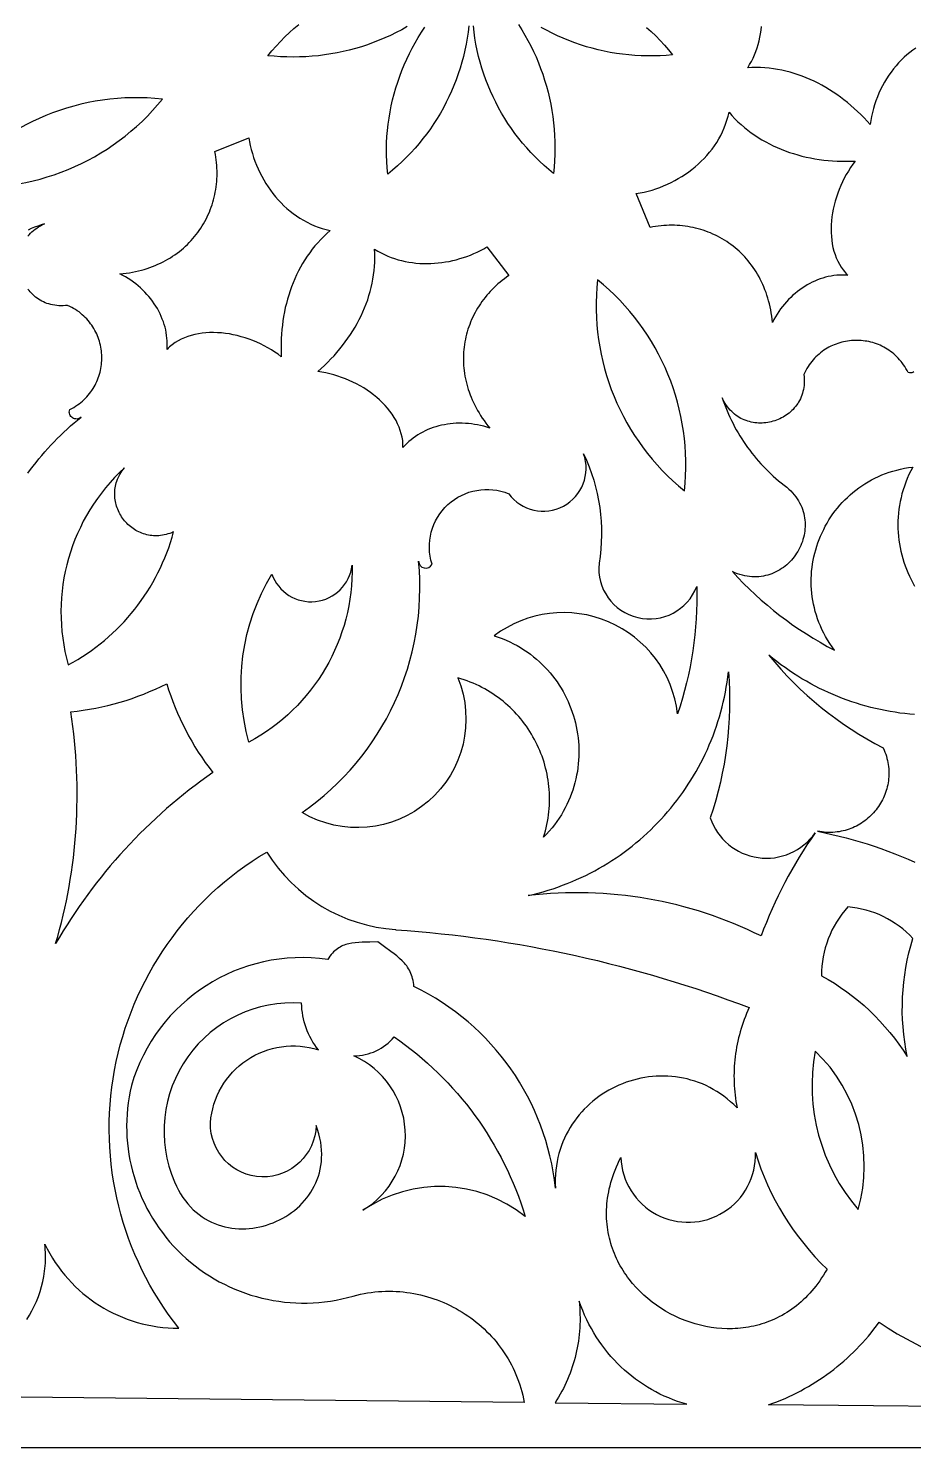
# Model space of a CAD drawing. Extents: x -3069 to -2029, y 258 to 1298.
# Drawn here: x -2603.3 to -2495, y 597.2 to 770.9 of the extents above; entities that cross this region are included whole.
import ezdxf

# ---------------------------------------------------------------- set-up
doc = ezdxf.new("R2010")
doc.units = 0
doc.layers.add('LAYER_1', color=18, linetype='CONTINUOUS')
doc.layers.add('LAYER_2', color=174, linetype='CONTINUOUS')

msp = doc.modelspace()

# ---------------------------------------------------------------- linework, layer by layer
at = {"layer": 'LAYER_1'}
for points in [[(-2556.93, 771.07), (-2557.59, 770.69), (-2558.27, 770.34), (-2558.96, 770), (-2559.65, 769.69), (-2560.36, 769.39), (-2561.07, 769.11), (-2561.79, 768.85), (-2562.52, 768.61), (-2563.26, 768.4), (-2564, 768.2), (-2564.75, 768.02), (-2565.5, 767.86), (-2566.26, 767.72), (-2567.02, 767.61), (-2567.78, 767.51), (-2568.55, 767.44), (-2569.32, 767.38), (-2570.09, 767.35), (-2570.87, 767.34), (-2571.64, 767.35), (-2572.41, 767.38), (-2573.19, 767.44), (-2573.96, 767.51), (-2573.46, 768.11), (-2572.95, 768.69), (-2572.43, 769.25), (-2571.89, 769.8), (-2571.33, 770.33), (-2570.77, 770.84), (-2570.19, 771.33)], [(-2543.32, 771.32), (-2542.91, 770.69), (-2542.52, 770.04), (-2542.15, 769.38), (-2541.8, 768.71), (-2541.47, 768.04), (-2541.16, 767.35), (-2540.86, 766.65), (-2540.59, 765.95), (-2540.33, 765.24), (-2540.1, 764.52), (-2539.89, 763.79), (-2539.69, 763.06), (-2539.51, 762.32), (-2539.36, 761.57), (-2539.22, 760.82), (-2539.11, 760.06), (-2539.01, 759.3), (-2538.94, 758.53), (-2538.89, 757.76), (-2538.85, 756.99), (-2538.84, 756.21), (-2538.85, 755.43), (-2538.88, 754.65), (-2538.93, 753.87), (-2539, 753.09), (-2539.59, 753.57), (-2540.17, 754.07), (-2540.73, 754.59), (-2541.27, 755.12), (-2541.79, 755.66), (-2542.3, 756.22), (-2542.8, 756.8), (-2543.27, 757.38), (-2543.73, 757.98), (-2544.17, 758.59), (-2544.59, 759.21), (-2544.99, 759.84), (-2545.38, 760.49), (-2545.74, 761.14), (-2546.09, 761.81), (-2546.42, 762.48), (-2546.73, 763.16), (-2547.02, 763.86), (-2547.29, 764.56), (-2547.54, 765.26), (-2547.77, 765.98), (-2547.99, 766.7), (-2548.18, 767.43), (-2548.35, 768.16), (-2548.5, 768.9), (-2548.63, 769.65), (-2548.74, 770.4), (-2548.82, 771.15)], [(-2549.37, 771.16), (-2549.46, 770.4), (-2549.57, 769.65), (-2549.7, 768.91), (-2549.86, 768.17), (-2550.03, 767.43), (-2550.22, 766.71), (-2550.44, 765.98), (-2550.67, 765.27), (-2550.93, 764.56), (-2551.2, 763.86), (-2551.5, 763.17), (-2551.81, 762.48), (-2552.14, 761.81), (-2552.49, 761.14), (-2552.86, 760.48), (-2553.25, 759.84), (-2553.66, 759.2), (-2554.08, 758.57), (-2554.53, 757.96), (-2554.99, 757.36), (-2555.47, 756.77), (-2555.96, 756.19), (-2556.48, 755.62), (-2557.01, 755.07), (-2557.55, 754.54), (-2558.12, 754.01), (-2558.7, 753.5), (-2559.3, 753.01), (-2559.37, 753.78), (-2559.42, 754.55), (-2559.44, 755.32), (-2559.45, 756.09), (-2559.43, 756.85), (-2559.39, 757.61), (-2559.33, 758.37), (-2559.24, 759.13), (-2559.14, 759.88), (-2559.01, 760.63), (-2558.87, 761.37), (-2558.7, 762.11), (-2558.52, 762.84), (-2558.31, 763.56), (-2558.08, 764.28), (-2557.83, 764.99), (-2557.57, 765.7), (-2557.28, 766.39), (-2556.97, 767.08), (-2556.65, 767.76), (-2556.3, 768.43), (-2555.94, 769.09), (-2555.56, 769.74), (-2555.16, 770.38), (-2554.74, 771.01)], [(-2527.63, 770.96), (-2527.06, 770.45), (-2526.51, 769.92), (-2525.97, 769.37), (-2525.45, 768.8), (-2524.94, 768.22), (-2524.45, 767.62), (-2525.22, 767.55), (-2525.99, 767.5), (-2526.76, 767.48), (-2527.53, 767.48), (-2528.29, 767.49), (-2529.05, 767.53), (-2529.81, 767.6), (-2530.57, 767.68), (-2531.32, 767.78), (-2532.07, 767.91), (-2532.81, 768.05), (-2533.54, 768.22), (-2534.28, 768.41), (-2535, 768.61), (-2535.72, 768.84), (-2536.43, 769.09), (-2537.13, 769.35), (-2537.83, 769.64), (-2538.52, 769.95), (-2539.2, 770.27), (-2539.87, 770.62), (-2540.53, 770.98)], [(-2494.68, 768.42), (-2495.05, 768.17), (-2495.42, 767.91), (-2495.78, 767.62), (-2496.13, 767.31), (-2496.47, 766.98), (-2496.8, 766.64), (-2497.12, 766.28), (-2497.43, 765.9), (-2497.72, 765.51), (-2498.01, 765.11), (-2498.28, 764.69), (-2498.53, 764.26), (-2498.77, 763.82), (-2499, 763.38), (-2499.21, 762.92), (-2499.4, 762.46), (-2499.58, 761.98), (-2499.74, 761.51), (-2499.88, 761.03), (-2500.01, 760.54), (-2500.12, 760.06), (-2500.21, 759.57), (-2500.28, 759.08), (-2500.65, 759.5), (-2501.03, 759.9), (-2501.43, 760.3), (-2501.82, 760.68), (-2502.23, 761.06), (-2502.64, 761.42), (-2503.06, 761.77), (-2503.49, 762.11), (-2503.93, 762.44), (-2504.37, 762.75), (-2504.81, 763.06), (-2505.27, 763.35), (-2505.72, 763.63), (-2506.19, 763.89), (-2506.66, 764.14), (-2507.13, 764.38), (-2507.61, 764.6), (-2508.1, 764.81), (-2508.59, 765), (-2509.08, 765.18), (-2509.58, 765.34), (-2510.08, 765.49), (-2510.58, 765.62), (-2511.09, 765.73), (-2511.6, 765.83), (-2512.12, 765.91), (-2512.64, 765.98), (-2513.16, 766.02), (-2513.68, 766.05), (-2514.21, 766.06), (-2514.74, 766.05), (-2515.26, 766.03), (-2515.03, 766.42), (-2514.81, 766.81), (-2514.61, 767.22), (-2514.43, 767.63), (-2514.26, 768.04), (-2514.11, 768.47), (-2513.98, 768.89), (-2513.86, 769.33), (-2513.77, 769.76), (-2513.68, 770.2), (-2513.62, 770.65), (-2513.56, 771.09)], [(-2603.31, 745.42), (-2603.16, 745.6), (-2602.99, 745.78), (-2602.82, 745.95), (-2602.63, 746.11), (-2602.44, 746.27), (-2602.23, 746.42), (-2602.01, 746.57), (-2601.78, 746.7), (-2601.54, 746.83), (-2601.29, 746.95), (-2601.7, 746.81), (-2602.1, 746.66), (-2602.5, 746.51), (-2602.9, 746.35), (-2603.3, 746.17)], [(-2603.32, 716.4), (-2602.99, 716.85), (-2602.66, 717.29), (-2602.32, 717.73), (-2601.97, 718.16), (-2601.62, 718.59), (-2601.26, 719.01), (-2600.89, 719.43), (-2600.51, 719.84), (-2600.12, 720.25), (-2599.73, 720.65), (-2599.33, 721.04), (-2598.92, 721.43), (-2598.51, 721.81), (-2598.09, 722.19), (-2597.66, 722.56), (-2597.23, 722.92), (-2596.78, 723.28), (-2596.91, 723.18), (-2597.05, 723.11), (-2597.19, 723.06), (-2597.33, 723.04), (-2597.47, 723.05), (-2597.6, 723.08), (-2597.73, 723.12), (-2597.85, 723.19), (-2597.96, 723.27), (-2598.06, 723.37), (-2598.14, 723.49), (-2598.2, 723.61), (-2598.23, 723.75), (-2598.25, 723.89), (-2598.24, 724.05), (-2598.2, 724.2), (-2597.95, 724.33), (-2597.71, 724.47), (-2597.48, 724.61), (-2597.26, 724.76), (-2597.05, 724.91), (-2596.84, 725.07), (-2596.64, 725.24), (-2596.45, 725.41), (-2596.27, 725.59), (-2596.09, 725.77), (-2595.93, 725.96), (-2595.77, 726.15), (-2595.62, 726.35), (-2595.48, 726.55), (-2595.34, 726.76), (-2595.22, 726.97), (-2595.1, 727.18), (-2594.99, 727.4), (-2594.88, 727.62), (-2594.79, 727.84), (-2594.7, 728.07), (-2594.62, 728.3), (-2594.55, 728.53), (-2594.49, 728.76), (-2594.44, 728.99), (-2594.39, 729.23), (-2594.35, 729.46), (-2594.32, 729.7), (-2594.3, 729.94), (-2594.28, 730.18), (-2594.28, 730.42), (-2594.28, 730.66), (-2594.28, 730.9), (-2594.3, 731.14), (-2594.33, 731.37), (-2594.36, 731.61), (-2594.4, 731.85), (-2594.45, 732.08), (-2594.5, 732.32), (-2594.57, 732.55), (-2594.64, 732.78), (-2594.72, 733.01), (-2594.81, 733.23), (-2594.9, 733.45), (-2595.01, 733.67), (-2595.12, 733.89), (-2595.24, 734.1), (-2595.36, 734.31), (-2595.5, 734.51), (-2595.64, 734.71), (-2595.79, 734.91), (-2595.95, 735.1), (-2596.11, 735.29), (-2596.29, 735.47), (-2596.47, 735.64), (-2596.66, 735.81), (-2596.86, 735.98), (-2597.06, 736.14), (-2597.27, 736.29), (-2597.5, 736.44), (-2597.72, 736.58), (-2597.96, 736.71), (-2598.2, 736.83), (-2598.46, 736.95), (-2598.73, 736.92), (-2599.01, 736.9), (-2599.27, 736.9), (-2599.54, 736.91), (-2599.79, 736.93), (-2600.04, 736.96), (-2600.29, 737), (-2600.52, 737.05), (-2600.76, 737.12), (-2600.98, 737.19), (-2601.2, 737.28), (-2601.41, 737.37), (-2601.62, 737.47), (-2601.82, 737.59), (-2602.01, 737.71), (-2602.2, 737.84), (-2602.38, 737.97), (-2602.55, 738.12), (-2602.72, 738.27), (-2602.88, 738.43), (-2603.03, 738.59), (-2603.17, 738.76), (-2603.31, 738.94)], [(-2494.93, 728.81), (-2495.05, 728.75), (-2495.19, 728.71), (-2495.34, 728.69), (-2495.49, 728.7), (-2495.65, 728.74), (-2495.77, 728.99), (-2495.91, 729.23), (-2496.05, 729.46), (-2496.2, 729.68), (-2496.35, 729.9), (-2496.51, 730.1), (-2496.68, 730.3), (-2496.85, 730.49), (-2497.03, 730.67), (-2497.21, 730.85), (-2497.4, 731.02), (-2497.59, 731.17), (-2497.79, 731.32), (-2497.99, 731.47), (-2498.2, 731.6), (-2498.41, 731.73), (-2498.62, 731.85), (-2498.84, 731.96), (-2499.06, 732.06), (-2499.28, 732.15), (-2499.51, 732.24), (-2499.74, 732.32), (-2499.97, 732.39), (-2500.2, 732.45), (-2500.43, 732.51), (-2500.67, 732.55), (-2500.91, 732.59), (-2501.14, 732.62), (-2501.38, 732.65), (-2501.62, 732.66), (-2501.86, 732.67), (-2502.1, 732.67), (-2502.34, 732.66), (-2502.58, 732.64), (-2502.82, 732.62), (-2503.05, 732.58), (-2503.29, 732.54), (-2503.53, 732.5), (-2503.76, 732.44), (-2503.99, 732.38), (-2504.22, 732.3), (-2504.45, 732.22), (-2504.67, 732.14), (-2504.89, 732.04), (-2505.11, 731.94), (-2505.33, 731.83), (-2505.54, 731.71), (-2505.75, 731.58), (-2505.95, 731.45), (-2506.16, 731.3), (-2506.35, 731.15), (-2506.54, 730.99), (-2506.73, 730.83), (-2506.91, 730.65), (-2507.09, 730.47), (-2507.26, 730.28), (-2507.42, 730.09), (-2507.58, 729.88), (-2507.73, 729.67), (-2507.88, 729.45), (-2508.02, 729.22), (-2508.15, 728.98), (-2508.27, 728.74), (-2508.39, 728.49), (-2508.36, 728.21), (-2508.35, 727.94), (-2508.34, 727.67), (-2508.35, 727.41), (-2508.37, 727.15), (-2508.4, 726.9), (-2508.44, 726.66), (-2508.5, 726.42), (-2508.56, 726.19), (-2508.64, 725.96), (-2508.72, 725.74), (-2508.81, 725.53), (-2508.92, 725.32), (-2509.03, 725.12), (-2509.15, 724.93), (-2509.28, 724.74), (-2509.41, 724.56), (-2509.56, 724.39), (-2509.71, 724.22), (-2509.87, 724.07), (-2510.03, 723.92), (-2510.2, 723.77), (-2510.38, 723.64), (-2510.56, 723.51), (-2510.75, 723.39), (-2510.94, 723.27), (-2511.14, 723.17), (-2511.34, 723.07), (-2511.54, 722.98), (-2511.75, 722.9), (-2511.96, 722.82), (-2512.17, 722.76), (-2512.39, 722.7), (-2512.6, 722.65), (-2512.82, 722.62), (-2513.04, 722.58), (-2513.27, 722.56), (-2513.49, 722.55), (-2513.71, 722.55), (-2513.93, 722.55), (-2514.16, 722.57), (-2514.38, 722.59), (-2514.6, 722.62), (-2514.82, 722.66), (-2515.04, 722.72), (-2515.25, 722.78), (-2515.47, 722.85), (-2515.68, 722.93), (-2515.88, 723.02), (-2516.09, 723.12), (-2516.29, 723.24), (-2516.48, 723.36), (-2516.68, 723.49), (-2516.86, 723.63), (-2517.04, 723.79), (-2517.22, 723.95), (-2517.39, 724.12), (-2517.56, 724.31), (-2517.71, 724.51), (-2517.87, 724.71), (-2518.01, 724.93), (-2518.15, 725.16), (-2518.28, 725.4), (-2518.4, 725.65), (-2518.26, 725.25), (-2518.11, 724.84), (-2517.95, 724.44), (-2517.79, 724.04), (-2517.62, 723.64), (-2517.44, 723.25), (-2517.25, 722.87), (-2517.06, 722.48), (-2516.86, 722.1), (-2516.66, 721.73), (-2516.44, 721.36), (-2516.22, 720.99), (-2515.99, 720.63), (-2515.76, 720.27), (-2515.52, 719.91), (-2515.27, 719.56), (-2515.02, 719.22), (-2514.76, 718.88), (-2514.49, 718.55), (-2514.22, 718.22), (-2513.94, 717.89), (-2513.65, 717.57), (-2513.36, 717.26), (-2513.06, 716.95), (-2512.76, 716.65), (-2512.45, 716.35), (-2512.13, 716.06), (-2511.81, 715.77), (-2511.48, 715.49), (-2511.15, 715.22), (-2510.81, 714.95), (-2510.47, 714.69), (-2510.22, 714.46), (-2509.98, 714.24), (-2509.77, 714), (-2509.56, 713.76), (-2509.38, 713.52), (-2509.21, 713.28), (-2509.05, 713.03), (-2508.91, 712.77), (-2508.78, 712.51), (-2508.66, 712.26), (-2508.56, 711.99), (-2508.48, 711.73), (-2508.41, 711.47), (-2508.35, 711.2), (-2508.3, 710.93), (-2508.27, 710.66), (-2508.25, 710.4), (-2508.24, 710.13), (-2508.24, 709.86), (-2508.26, 709.6), (-2508.28, 709.33), (-2508.32, 709.07), (-2508.37, 708.81), (-2508.43, 708.55), (-2508.5, 708.3), (-2508.58, 708.04), (-2508.68, 707.79), (-2508.78, 707.55), (-2508.89, 707.31), (-2509.01, 707.07), (-2509.14, 706.84), (-2509.28, 706.62), (-2509.43, 706.4), (-2509.59, 706.18), (-2509.75, 705.97), (-2509.92, 705.77), (-2510.11, 705.58), (-2510.29, 705.39), (-2510.49, 705.21), (-2510.69, 705.04), (-2510.9, 704.88), (-2511.12, 704.73), (-2511.35, 704.59), (-2511.57, 704.45), (-2511.81, 704.33), (-2512.05, 704.22), (-2512.3, 704.11), (-2512.55, 704.02), (-2512.81, 703.94), (-2513.07, 703.87), (-2513.34, 703.82), (-2513.61, 703.78), (-2513.89, 703.74), (-2514.17, 703.73), (-2514.45, 703.72), (-2514.74, 703.73), (-2515.03, 703.76), (-2515.32, 703.8), (-2515.62, 703.85), (-2515.91, 703.92), (-2516.21, 704.01), (-2516.52, 704.11), (-2516.82, 704.23), (-2517.13, 704.37), (-2516.45, 703.64), (-2515.76, 702.93), (-2515.06, 702.23), (-2514.34, 701.55), (-2513.61, 700.89), (-2512.86, 700.24), (-2512.09, 699.62), (-2511.32, 699), (-2510.53, 698.41), (-2509.73, 697.83), (-2508.91, 697.27), (-2508.08, 696.73), (-2507.24, 696.21), (-2506.39, 695.71), (-2505.53, 695.22), (-2504.65, 694.76), (-2504.95, 695.16), (-2505.23, 695.58), (-2505.49, 696), (-2505.73, 696.42), (-2505.96, 696.85), (-2506.18, 697.28), (-2506.37, 697.71), (-2506.55, 698.15), (-2506.72, 698.59), (-2506.86, 699.04), (-2506.99, 699.48), (-2507.11, 699.93), (-2507.21, 700.38), (-2507.3, 700.83), (-2507.36, 701.28), (-2507.42, 701.73), (-2507.46, 702.18), (-2507.48, 702.63), (-2507.49, 703.08), (-2507.49, 703.53), (-2507.47, 703.98), (-2507.44, 704.42), (-2507.39, 704.87), (-2507.33, 705.31), (-2507.25, 705.75), (-2507.16, 706.19), (-2507.06, 706.62), (-2506.94, 707.05), (-2506.81, 707.47), (-2506.67, 707.9), (-2506.52, 708.31), (-2506.35, 708.72), (-2506.17, 709.13), (-2505.97, 709.53), (-2505.77, 709.92), (-2505.55, 710.31), (-2505.32, 710.69), (-2505.08, 711.07), (-2504.83, 711.43), (-2504.56, 711.79), (-2504.28, 712.14), (-2504, 712.48), (-2503.7, 712.82), (-2503.39, 713.14), (-2503.06, 713.45), (-2502.73, 713.76), (-2502.39, 714.05), (-2502.04, 714.34), (-2501.67, 714.61), (-2501.3, 714.87), (-2500.92, 715.12), (-2500.52, 715.36), (-2500.12, 715.59), (-2499.71, 715.8), (-2499.28, 716), (-2498.85, 716.19), (-2498.41, 716.36), (-2497.96, 716.52), (-2497.5, 716.66), (-2497.04, 716.79), (-2496.56, 716.91), (-2496.08, 717.01), (-2495.58, 717.1), (-2495.08, 717.16), (-2495.32, 716.7), (-2495.54, 716.24), (-2495.75, 715.77), (-2495.93, 715.3), (-2496.1, 714.83), (-2496.26, 714.36), (-2496.39, 713.89), (-2496.51, 713.41), (-2496.61, 712.94), (-2496.7, 712.46), (-2496.77, 711.99), (-2496.82, 711.51), (-2496.86, 711.04), (-2496.88, 710.57), (-2496.89, 710.1), (-2496.88, 709.63), (-2496.86, 709.16), (-2496.82, 708.69), (-2496.77, 708.23), (-2496.7, 707.77), (-2496.62, 707.31), (-2496.53, 706.86), (-2496.42, 706.41), (-2496.29, 705.97), (-2496.16, 705.53), (-2496.01, 705.09), (-2495.85, 704.66), (-2495.67, 704.24), (-2495.48, 703.82), (-2495.28, 703.4), (-2495.07, 703), (-2494.85, 702.6)], [(-2494.84, 686.87), (-2495.45, 686.93), (-2496.05, 686.99), (-2496.65, 687.06), (-2497.24, 687.15), (-2497.84, 687.25), (-2498.43, 687.36), (-2499.03, 687.48), (-2499.62, 687.61), (-2500.21, 687.75), (-2500.79, 687.91), (-2501.37, 688.08), (-2501.95, 688.25), (-2502.53, 688.44), (-2503.1, 688.64), (-2503.67, 688.85), (-2504.24, 689.07), (-2504.8, 689.31), (-2505.36, 689.55), (-2505.92, 689.81), (-2506.47, 690.07), (-2507.02, 690.35), (-2507.56, 690.64), (-2508.09, 690.94), (-2508.63, 691.25), (-2509.15, 691.57), (-2509.68, 691.91), (-2510.19, 692.25), (-2510.7, 692.61), (-2511.21, 692.97), (-2511.71, 693.35), (-2512.2, 693.74), (-2512.69, 694.14), (-2511.96, 693.27), (-2511.21, 692.42), (-2510.43, 691.58), (-2509.64, 690.77), (-2508.83, 689.99), (-2508, 689.22), (-2507.14, 688.47), (-2506.27, 687.75), (-2505.39, 687.04), (-2504.48, 686.37), (-2503.56, 685.71), (-2502.62, 685.08), (-2501.66, 684.47), (-2500.69, 683.88), (-2499.7, 683.32), (-2498.69, 682.79), (-2498.58, 682.53), (-2498.48, 682.28), (-2498.38, 682.02), (-2498.3, 681.77), (-2498.23, 681.51), (-2498.17, 681.26), (-2498.11, 681), (-2498.07, 680.75), (-2498.03, 680.5), (-2498.01, 680.24), (-2498, 679.99), (-2497.99, 679.74), (-2497.99, 679.49), (-2498, 679.24), (-2498.02, 678.99), (-2498.05, 678.75), (-2498.09, 678.51), (-2498.13, 678.27), (-2498.19, 678.03), (-2498.25, 677.79), (-2498.32, 677.56), (-2498.39, 677.33), (-2498.48, 677.1), (-2498.57, 676.88), (-2498.67, 676.66), (-2498.78, 676.44), (-2498.89, 676.22), (-2499.01, 676.02), (-2499.14, 675.81), (-2499.27, 675.61), (-2499.41, 675.41), (-2499.55, 675.22), (-2499.71, 675.03), (-2499.86, 674.85), (-2500.03, 674.67), (-2500.2, 674.5), (-2500.37, 674.34), (-2500.55, 674.18), (-2500.74, 674.02), (-2500.93, 673.87), (-2501.13, 673.73), (-2501.33, 673.59), (-2501.53, 673.47), (-2501.74, 673.34), (-2501.96, 673.23), (-2502.18, 673.12), (-2502.4, 673.02), (-2502.63, 672.93), (-2502.86, 672.84), (-2503.1, 672.76), (-2503.34, 672.69), (-2503.58, 672.63), (-2503.82, 672.58), (-2504.07, 672.53), (-2504.32, 672.5), (-2504.58, 672.47), (-2504.84, 672.45), (-2505.1, 672.44), (-2505.36, 672.44), (-2505.62, 672.45), (-2505.89, 672.47), (-2506.16, 672.5), (-2506.43, 672.54), (-2506.71, 672.59), (-2505.83, 672.41), (-2504.96, 672.21), (-2504.09, 672), (-2503.22, 671.78), (-2502.36, 671.54), (-2501.5, 671.29), (-2500.65, 671.03), (-2499.8, 670.75), (-2498.96, 670.46), (-2498.12, 670.16), (-2497.28, 669.84), (-2496.45, 669.51), (-2495.62, 669.16), (-2494.8, 668.81)]]:
    msp.add_lwpolyline(points, dxfattribs=at)
for points in [[(-2586.86, 762.19, 0.255743), (-2612.67, 751.56, 0.255743)], [(-2533.63, 740.07, 0.255743), (-2523, 714.26, 0.255743)], [(-2540.23, 671.85), (-2540.11, 672.24), (-2540, 672.63), (-2539.91, 673.02), (-2539.82, 673.41), (-2539.74, 673.8), (-2539.68, 674.19), (-2539.62, 674.58), (-2539.58, 674.97), (-2539.54, 675.36), (-2539.52, 675.75), (-2539.51, 676.14), (-2539.5, 676.53), (-2539.51, 676.91), (-2539.52, 677.3), (-2539.55, 677.68), (-2539.58, 678.07), (-2539.62, 678.45), (-2539.68, 678.82), (-2539.74, 679.2), (-2539.81, 679.58), (-2539.89, 679.95), (-2539.98, 680.32), (-2540.08, 680.68), (-2540.18, 681.05), (-2540.3, 681.41), (-2540.42, 681.76), (-2540.56, 682.12), (-2540.7, 682.47), (-2540.85, 682.81), (-2541.01, 683.16), (-2541.17, 683.5), (-2541.35, 683.83), (-2541.53, 684.16), (-2541.72, 684.49), (-2541.92, 684.81), (-2542.13, 685.12), (-2542.34, 685.44), (-2542.56, 685.74), (-2542.79, 686.04), (-2543.03, 686.34), (-2543.27, 686.63), (-2543.53, 686.91), (-2543.79, 687.19), (-2544.05, 687.46), (-2544.32, 687.73), (-2544.6, 687.99), (-2544.89, 688.24), (-2545.18, 688.49), (-2545.48, 688.73), (-2545.79, 688.96), (-2546.11, 689.18), (-2546.43, 689.4), (-2546.75, 689.61), (-2547.08, 689.81), (-2547.42, 690.01), (-2547.77, 690.19), (-2548.12, 690.37), (-2548.47, 690.54), (-2548.84, 690.7), (-2549.21, 690.85), (-2549.58, 691), (-2549.96, 691.13), (-2550.34, 691.26), (-2550.73, 691.37, -0.719328), (-2569.77, 674.87, 0.270929), (-2555.52, 705.65, 0.777705), (-2553.87, 705.26, -0.636132), (-2544.5, 713.9, 0.862472), (-2535.33, 718.78, -0.153049), (-2533.45, 705.38, 0.87466), (-2521.5, 702.54, -0.089383), (-2523.84, 686.97, 0.578149), (-2546.26, 696.52), (-2545.77, 696.35), (-2545.28, 696.17), (-2544.81, 695.98), (-2544.35, 695.77), (-2543.91, 695.54), (-2543.47, 695.31), (-2543.05, 695.06), (-2542.63, 694.8), (-2542.23, 694.53), (-2541.84, 694.25), (-2541.46, 693.95), (-2541.09, 693.65), (-2540.74, 693.33), (-2540.39, 693.01), (-2540.06, 692.67), (-2539.74, 692.33), (-2539.44, 691.97), (-2539.14, 691.61), (-2538.86, 691.24), (-2538.59, 690.86), (-2538.33, 690.48), (-2538.08, 690.09), (-2537.85, 689.69), (-2537.63, 689.28), (-2537.43, 688.87), (-2537.23, 688.45), (-2537.05, 688.03), (-2536.88, 687.6), (-2536.73, 687.17), (-2536.59, 686.73), (-2536.46, 686.29), (-2536.34, 685.85), (-2536.24, 685.4), (-2536.15, 684.95), (-2536.08, 684.5), (-2536.02, 684.04), (-2535.97, 683.58), (-2535.94, 683.12), (-2535.92, 682.66), (-2535.91, 682.2), (-2535.92, 681.74), (-2535.95, 681.28), (-2535.99, 680.82), (-2536.04, 680.36), (-2536.1, 679.9), (-2536.19, 679.44), (-2536.28, 678.99), (-2536.39, 678.53), (-2536.52, 678.08), (-2536.66, 677.63), (-2536.81, 677.19), (-2536.98, 676.75), (-2537.17, 676.31), (-2537.37, 675.88), (-2537.58, 675.45), (-2537.82, 675.02), (-2538.06, 674.6), (-2538.32, 674.19), (-2538.6, 673.78), (-2538.89, 673.38), (-2539.2, 672.99), (-2539.53, 672.6), (-2539.87, 672.22)], [(-2573.47, 704.07, 0.794747), (-2563.65, 705.15, -0.281952), (-2576.28, 683.5, -0.207503)], [(-2517.62, 692.09), (-2517.54, 690.96), (-2517.5, 689.82), (-2517.48, 688.69), (-2517.49, 687.56), (-2517.53, 686.42), (-2517.6, 685.29), (-2517.69, 684.17), (-2517.82, 683.04), (-2517.97, 681.92), (-2518.16, 680.8), (-2518.37, 679.69), (-2518.61, 678.58), (-2518.88, 677.48), (-2519.17, 676.39), (-2519.5, 675.3), (-2519.85, 674.22, 0.61665), (-2507.01, 672.41, 0.063158), (-2513.63, 659.77, 0.145764), (-2542.12, 664.71), (-2541.5, 664.86), (-2540.89, 665.01), (-2540.28, 665.18), (-2539.68, 665.36), (-2539.08, 665.55), (-2538.49, 665.75), (-2537.91, 665.97), (-2537.33, 666.19), (-2536.75, 666.43), (-2536.19, 666.67), (-2535.62, 666.93), (-2535.07, 667.19), (-2534.52, 667.47), (-2533.98, 667.76), (-2533.44, 668.05), (-2532.91, 668.36), (-2532.39, 668.68), (-2531.88, 669), (-2531.37, 669.34), (-2530.87, 669.68), (-2530.37, 670.04), (-2529.89, 670.4), (-2529.41, 670.77), (-2528.94, 671.15), (-2528.47, 671.54), (-2528.02, 671.94), (-2527.57, 672.35), (-2527.13, 672.76), (-2526.7, 673.19), (-2526.28, 673.62), (-2525.86, 674.05), (-2525.46, 674.5), (-2525.06, 674.96), (-2524.67, 675.42), (-2524.29, 675.89), (-2523.92, 676.36), (-2523.56, 676.85), (-2523.2, 677.34), (-2522.86, 677.83), (-2522.53, 678.34), (-2522.2, 678.85), (-2521.89, 679.36), (-2521.58, 679.89), (-2521.29, 680.42), (-2521, 680.95), (-2520.72, 681.49), (-2520.46, 682.04), (-2520.2, 682.59), (-2519.96, 683.15), (-2519.73, 683.71), (-2519.5, 684.28), (-2519.29, 684.86), (-2519.09, 685.43), (-2518.9, 686.02), (-2518.72, 686.61), (-2518.55, 687.2), (-2518.39, 687.8), (-2518.25, 688.4), (-2518.11, 689), (-2517.99, 689.61), (-2517.88, 690.23), (-2517.78, 690.84), (-2517.69, 691.47)], [(-2586.33, 690.65), (-2586.1, 689.91), (-2585.85, 689.18), (-2585.59, 688.46), (-2585.3, 687.74), (-2585, 687.03), (-2584.69, 686.33), (-2584.36, 685.64), (-2584.01, 684.95), (-2583.65, 684.27), (-2583.27, 683.6), (-2582.88, 682.94), (-2582.47, 682.28), (-2582.05, 681.64), (-2581.61, 681.01), (-2581.15, 680.38), (-2580.69, 679.77, 0.11065), (-2599.92, 658.84), (-2599.67, 659.7), (-2599.43, 660.57), (-2599.21, 661.44), (-2599, 662.31), (-2598.8, 663.18), (-2598.61, 664.06), (-2598.44, 664.93), (-2598.28, 665.81), (-2598.13, 666.7), (-2597.99, 667.58), (-2597.87, 668.46), (-2597.75, 669.35), (-2597.65, 670.24), (-2597.57, 671.13), (-2597.49, 672.02), (-2597.43, 672.91), (-2597.38, 673.8), (-2597.34, 674.7), (-2597.31, 675.59), (-2597.3, 676.49), (-2597.29, 677.38), (-2597.3, 678.27), (-2597.33, 679.17), (-2597.36, 680.06), (-2597.41, 680.96), (-2597.46, 681.85), (-2597.53, 682.74), (-2597.62, 683.64), (-2597.71, 684.53), (-2597.82, 685.42), (-2597.94, 686.31), (-2598.07, 687.2), (-2597.3, 687.28), (-2596.54, 687.39), (-2595.78, 687.51), (-2595.02, 687.65), (-2594.27, 687.81), (-2593.52, 687.98), (-2592.78, 688.17), (-2592.04, 688.38), (-2591.31, 688.61), (-2590.58, 688.85), (-2589.85, 689.11), (-2589.14, 689.38), (-2588.43, 689.68), (-2587.72, 689.98), (-2587.02, 690.31)], [(-2503.02, 663.33, 0.186674), (-2506.23, 654.91, -0.126855), (-2495.75, 645.02), (-2495.92, 645.92), (-2496.06, 646.82), (-2496.18, 647.73), (-2496.26, 648.64), (-2496.32, 649.55), (-2496.35, 650.46), (-2496.34, 651.37), (-2496.32, 652.28), (-2496.26, 653.19), (-2496.17, 654.1), (-2496.06, 655.01), (-2495.91, 655.91), (-2495.74, 656.8), (-2495.54, 657.7), (-2495.31, 658.58), (-2495.05, 659.46), (-2495.45, 659.87), (-2495.87, 660.26), (-2496.3, 660.63), (-2496.75, 660.97), (-2497.21, 661.3), (-2497.69, 661.6), (-2498.17, 661.88), (-2498.68, 662.14), (-2499.19, 662.38), (-2499.71, 662.59), (-2500.24, 662.77), (-2500.78, 662.94), (-2501.33, 663.07), (-2501.89, 663.19), (-2502.45, 663.27)], [(-2580.98, 636.92, -0.487168), (-2567.77, 645.82, -0.166667), (-2569.83, 651.55, 0.562024), (-2585.38, 629.67), (-2585.15, 629.15), (-2584.9, 628.67), (-2584.63, 628.2), (-2584.35, 627.77), (-2584.05, 627.36), (-2583.74, 626.97), (-2583.42, 626.61), (-2583.08, 626.27), (-2582.73, 625.96), (-2582.38, 625.67), (-2582.01, 625.41), (-2581.63, 625.16), (-2581.25, 624.94), (-2580.85, 624.75), (-2580.45, 624.57), (-2580.04, 624.42), (-2579.63, 624.29), (-2579.22, 624.17), (-2578.79, 624.08), (-2578.37, 624.02), (-2577.94, 623.97), (-2577.52, 623.94), (-2577.09, 623.93), (-2576.66, 623.94), (-2576.23, 623.97), (-2575.8, 624.01), (-2575.38, 624.08), (-2574.95, 624.17), (-2574.54, 624.27), (-2574.12, 624.39), (-2573.71, 624.52), (-2573.31, 624.68), (-2572.91, 624.85), (-2572.52, 625.03), (-2572.14, 625.23), (-2571.77, 625.45), (-2571.41, 625.68), (-2571.06, 625.93), (-2570.72, 626.19), (-2570.39, 626.47), (-2570.07, 626.76), (-2569.77, 627.07), (-2569.48, 627.38), (-2569.21, 627.71), (-2568.95, 628.06), (-2568.71, 628.41), (-2568.49, 628.78), (-2568.28, 629.16), (-2568.09, 629.55), (-2567.93, 629.96), (-2567.78, 630.37), (-2567.65, 630.79), (-2567.55, 631.23), (-2567.47, 631.67), (-2567.41, 632.13), (-2567.38, 632.59), (-2567.37, 633.06), (-2567.38, 633.54), (-2567.43, 634.03), (-2567.5, 634.53), (-2567.59, 635.04), (-2567.72, 635.55), (-2567.88, 636.07), (-2568.06, 636.59, -1)], [(-2563.45, 645.11), (-2563.09, 645.11), (-2562.74, 645.14), (-2562.39, 645.19), (-2562.04, 645.26), (-2561.7, 645.34), (-2561.36, 645.45), (-2561.03, 645.57), (-2560.71, 645.71), (-2560.39, 645.87), (-2560.09, 646.05), (-2559.8, 646.24), (-2559.51, 646.45), (-2559.25, 646.67), (-2558.99, 646.91), (-2558.75, 647.16), (-2558.53, 647.43), (-2557.81, 646.93), (-2557.11, 646.41), (-2556.42, 645.88), (-2555.74, 645.33), (-2555.08, 644.77), (-2554.42, 644.2), (-2553.78, 643.61), (-2553.16, 643.01), (-2552.54, 642.4), (-2551.94, 641.78), (-2551.36, 641.14), (-2550.78, 640.5), (-2550.22, 639.84), (-2549.68, 639.17), (-2549.15, 638.49), (-2548.63, 637.8), (-2548.13, 637.09), (-2547.64, 636.38), (-2547.17, 635.66), (-2546.71, 634.92), (-2546.27, 634.18), (-2545.85, 633.43), (-2545.44, 632.67), (-2545.04, 631.9), (-2544.66, 631.12), (-2544.3, 630.33), (-2543.95, 629.53), (-2543.62, 628.73), (-2543.31, 627.92), (-2543.01, 627.1), (-2542.73, 626.27), (-2542.47, 625.44, 0.329739), (-2562.34, 626.2, 0.606751)], [(-2506.99, 645.68, 0.228229), (-2501.75, 626.28, 0.276488)], [(-2505.55, 618.99), (-2505.77, 618.62), (-2505.99, 618.26), (-2506.22, 617.91), (-2506.45, 617.57), (-2506.68, 617.25), (-2506.92, 616.93), (-2507.17, 616.62), (-2507.42, 616.32), (-2507.68, 616.04), (-2507.94, 615.76), (-2508.2, 615.49), (-2508.47, 615.23), (-2508.74, 614.99), (-2509.02, 614.75), (-2509.3, 614.52), (-2509.58, 614.3), (-2509.87, 614.09), (-2510.16, 613.89), (-2510.46, 613.7), (-2510.75, 613.52), (-2511.05, 613.34), (-2511.36, 613.18), (-2511.66, 613.03), (-2511.97, 612.88), (-2512.28, 612.74), (-2512.59, 612.61), (-2512.91, 612.5), (-2513.22, 612.38), (-2513.54, 612.28), (-2513.86, 612.19), (-2514.18, 612.1), (-2514.51, 612.03), (-2514.83, 611.96), (-2515.16, 611.9), (-2515.48, 611.84), (-2515.81, 611.8), (-2516.14, 611.76), (-2516.47, 611.73), (-2516.79, 611.71), (-2517.12, 611.7), (-2517.45, 611.7), (-2517.78, 611.7), (-2518.44, 611.73), (-2519.1, 611.78), (-2519.75, 611.87), (-2520.4, 611.99), (-2521.04, 612.13), (-2521.68, 612.3), (-2522.31, 612.5), (-2522.93, 612.72), (-2523.55, 612.97), (-2524.15, 613.24), (-2524.74, 613.54), (-2525.32, 613.87), (-2525.88, 614.21), (-2526.43, 614.58), (-2526.97, 614.97), (-2527.48, 615.39), (-2527.98, 615.82), (-2528.46, 616.28), (-2528.91, 616.75), (-2529.35, 617.25), (-2529.76, 617.76), (-2529.96, 618.02), (-2530.15, 618.29), (-2530.33, 618.56), (-2530.51, 618.84), (-2530.68, 619.12), (-2530.85, 619.41), (-2531.01, 619.7), (-2531.16, 619.99), (-2531.3, 620.29), (-2531.44, 620.59), (-2531.57, 620.89), (-2531.69, 621.2), (-2531.81, 621.52), (-2531.91, 621.83), (-2532.01, 622.15), (-2532.1, 622.48), (-2532.18, 622.8), (-2532.26, 623.13), (-2532.32, 623.47), (-2532.38, 623.8), (-2532.43, 624.15), (-2532.47, 624.49), (-2532.5, 624.83), (-2532.52, 625.18), (-2532.53, 625.54), (-2532.53, 625.89), (-2532.53, 626.25), (-2532.51, 626.61), (-2532.48, 626.97), (-2532.44, 627.34), (-2532.4, 627.7), (-2532.34, 628.07), (-2532.27, 628.45), (-2532.19, 628.82), (-2532.1, 629.2), (-2532, 629.58), (-2531.89, 629.96), (-2531.77, 630.34), (-2531.63, 630.72), (-2531.49, 631.11), (-2531.33, 631.5), (-2531.16, 631.89), (-2530.98, 632.28), (-2530.79, 632.67, 1), (-2514.32, 633.27, 0.128453)]]:
    msp.add_lwpolyline(points, format="xyb", close=True, dxfattribs=at)
for points in [[(-2502.1, 754.61), (-2502.4, 754.22), (-2502.68, 753.81), (-2502.95, 753.39), (-2503.21, 752.96), (-2503.45, 752.52), (-2503.67, 752.07), (-2503.88, 751.61), (-2504.08, 751.15), (-2504.25, 750.67), (-2504.42, 750.2), (-2504.56, 749.71), (-2504.69, 749.23), (-2504.79, 748.74), (-2504.89, 748.26), (-2504.96, 747.77), (-2505.01, 747.29), (-2505.05, 746.8), (-2505.06, 746.33), (-2505.05, 745.85), (-2505.03, 745.39), (-2504.98, 744.92), (-2504.92, 744.47), (-2504.83, 744.03), (-2504.72, 743.6), (-2504.58, 743.17), (-2504.43, 742.77), (-2504.25, 742.37), (-2504.05, 741.99), (-2503.82, 741.62), (-2503.58, 741.28), (-2503.44, 741.11), (-2503.3, 740.95), (-2503.16, 740.79), (-2503.01, 740.64), (-2503.35, 740.66), (-2503.69, 740.66), (-2504.04, 740.65), (-2504.38, 740.63), (-2504.72, 740.59), (-2505.06, 740.53), (-2505.4, 740.47), (-2505.73, 740.39), (-2506.06, 740.29), (-2506.39, 740.18), (-2506.72, 740.06), (-2507.04, 739.93), (-2507.36, 739.78), (-2507.68, 739.62), (-2507.99, 739.45), (-2508.29, 739.27), (-2508.59, 739.07), (-2508.89, 738.87), (-2509.18, 738.65), (-2509.46, 738.42), (-2509.74, 738.18), (-2510, 737.93), (-2510.27, 737.67), (-2510.52, 737.39), (-2510.77, 737.11), (-2511.01, 736.82), (-2511.24, 736.51), (-2511.46, 736.2), (-2511.67, 735.88), (-2511.87, 735.55), (-2512.06, 735.21), (-2512.24, 734.86), (-2512.28, 735.26), (-2512.33, 735.64), (-2512.39, 736.03), (-2512.45, 736.4), (-2512.53, 736.77), (-2512.61, 737.14), (-2512.7, 737.5), (-2512.8, 737.85), (-2512.91, 738.2), (-2513.02, 738.54), (-2513.15, 738.87), (-2513.28, 739.2), (-2513.42, 739.52), (-2513.56, 739.84), (-2513.72, 740.15), (-2513.88, 740.45), (-2514.05, 740.75), (-2514.22, 741.04), (-2514.4, 741.32), (-2514.59, 741.6), (-2514.79, 741.87), (-2514.99, 742.13), (-2515.19, 742.39), (-2515.41, 742.64), (-2515.63, 742.89), (-2515.85, 743.12), (-2516.08, 743.35), (-2516.32, 743.58), (-2516.56, 743.79), (-2516.8, 744), (-2517.05, 744.2), (-2517.31, 744.4), (-2517.57, 744.58), (-2517.83, 744.76), (-2518.1, 744.93), (-2518.38, 745.1), (-2518.66, 745.26), (-2518.94, 745.41), (-2519.22, 745.55), (-2519.51, 745.68), (-2519.81, 745.81), (-2520.1, 745.93), (-2520.4, 746.04), (-2520.71, 746.14), (-2521.01, 746.24), (-2521.32, 746.33), (-2521.63, 746.41), (-2521.95, 746.48), (-2522.26, 746.54), (-2522.58, 746.6), (-2522.9, 746.64), (-2523.23, 746.68), (-2523.55, 746.71), (-2523.88, 746.73), (-2524.21, 746.75), (-2524.53, 746.75), (-2524.87, 746.75), (-2525.2, 746.74), (-2525.53, 746.72), (-2525.86, 746.69), (-2526.2, 746.65), (-2526.53, 746.6), (-2526.87, 746.55), (-2527.2, 746.48), (-2528.91, 750.63), (-2528.42, 750.71), (-2527.94, 750.81), (-2527.45, 750.93), (-2526.97, 751.07), (-2526.49, 751.22), (-2526.02, 751.39), (-2525.55, 751.57), (-2525.09, 751.77), (-2524.64, 751.99), (-2524.19, 752.22), (-2523.75, 752.46), (-2523.31, 752.72), (-2522.89, 753), (-2522.48, 753.29), (-2522.08, 753.59), (-2521.69, 753.91), (-2521.31, 754.24), (-2520.94, 754.58), (-2520.59, 754.94), (-2520.25, 755.31), (-2519.93, 755.69), (-2519.62, 756.08), (-2519.33, 756.49), (-2519.05, 756.9), (-2518.79, 757.33), (-2518.56, 757.76), (-2518.34, 758.21), (-2518.13, 758.67), (-2517.96, 759.13), (-2517.8, 759.61), (-2517.66, 760.09), (-2517.55, 760.59), (-2517.19, 760.19), (-2516.83, 759.8), (-2516.45, 759.43), (-2516.06, 759.07), (-2515.66, 758.73), (-2515.25, 758.4), (-2514.84, 758.08), (-2514.41, 757.78), (-2513.97, 757.49), (-2513.52, 757.22), (-2513.06, 756.96), (-2512.6, 756.71), (-2512.13, 756.48), (-2511.65, 756.26), (-2511.16, 756.05), (-2510.67, 755.86), (-2510.17, 755.68), (-2509.66, 755.52), (-2509.15, 755.37), (-2508.63, 755.23), (-2508.1, 755.1), (-2507.58, 754.99), (-2507.04, 754.89), (-2506.51, 754.81), (-2505.97, 754.74), (-2505.42, 754.68), (-2504.87, 754.64), (-2504.32, 754.61), (-2503.77, 754.59), (-2503.22, 754.58), (-2502.66, 754.59)], [(-2572.32, 730.66), (-2572.71, 730.96), (-2573.12, 731.24), (-2573.53, 731.51), (-2573.97, 731.77), (-2574.41, 732.01), (-2574.86, 732.23), (-2575.32, 732.44), (-2575.78, 732.64), (-2576.26, 732.82), (-2576.73, 732.98), (-2577.22, 733.12), (-2577.7, 733.25), (-2578.19, 733.36), (-2578.67, 733.45), (-2579.16, 733.52), (-2579.64, 733.57), (-2580.12, 733.61), (-2580.6, 733.62), (-2581.08, 733.62), (-2581.54, 733.59), (-2582, 733.54), (-2582.46, 733.48), (-2582.9, 733.39), (-2583.33, 733.28), (-2583.75, 733.15), (-2584.16, 732.99), (-2584.56, 732.81), (-2584.94, 732.61), (-2585.3, 732.39), (-2585.65, 732.14), (-2585.82, 732), (-2585.98, 731.86), (-2586.14, 731.72), (-2586.29, 731.57), (-2586.27, 731.91), (-2586.27, 732.25), (-2586.28, 732.6), (-2586.3, 732.94), (-2586.34, 733.28), (-2586.39, 733.62), (-2586.46, 733.96), (-2586.54, 734.29), (-2586.64, 734.62), (-2586.74, 734.95), (-2586.87, 735.28), (-2587, 735.6), (-2587.15, 735.92), (-2587.3, 736.24), (-2587.48, 736.55), (-2587.66, 736.85), (-2587.85, 737.15), (-2588.06, 737.45), (-2588.28, 737.74), (-2588.51, 738.02), (-2588.75, 738.3), (-2589, 738.57), (-2589.26, 738.83), (-2589.54, 739.08), (-2589.82, 739.33), (-2590.11, 739.57), (-2590.41, 739.8), (-2590.73, 740.02), (-2591.05, 740.23), (-2591.38, 740.43), (-2591.72, 740.62), (-2592.07, 740.81), (-2591.67, 740.84), (-2591.29, 740.89), (-2590.9, 740.95), (-2590.53, 741.01), (-2590.16, 741.09), (-2589.79, 741.17), (-2589.43, 741.26), (-2589.08, 741.36), (-2588.73, 741.47), (-2588.39, 741.59), (-2588.06, 741.71), (-2587.73, 741.84), (-2587.41, 741.98), (-2587.09, 742.13), (-2586.78, 742.28), (-2586.48, 742.44), (-2586.18, 742.61), (-2585.89, 742.78), (-2585.61, 742.96), (-2585.33, 743.15), (-2585.06, 743.35), (-2584.79, 743.55), (-2584.54, 743.75), (-2584.29, 743.97), (-2584.04, 744.19), (-2583.81, 744.41), (-2583.58, 744.64), (-2583.35, 744.88), (-2583.14, 745.12), (-2582.93, 745.36), (-2582.73, 745.61), (-2582.53, 745.87), (-2582.35, 746.13), (-2582.17, 746.4), (-2581.99, 746.67), (-2581.83, 746.94), (-2581.67, 747.22), (-2581.52, 747.5), (-2581.38, 747.79), (-2581.25, 748.07), (-2581.12, 748.37), (-2581, 748.66), (-2580.89, 748.96), (-2580.79, 749.27), (-2580.69, 749.57), (-2580.6, 749.88), (-2580.52, 750.19), (-2580.45, 750.51), (-2580.39, 750.82), (-2580.33, 751.14), (-2580.29, 751.46), (-2580.25, 751.79), (-2580.22, 752.11), (-2580.19, 752.44), (-2580.18, 752.77), (-2580.18, 753.1), (-2580.18, 753.43), (-2580.19, 753.76), (-2580.21, 754.09), (-2580.24, 754.43), (-2580.28, 754.76), (-2580.33, 755.1), (-2580.38, 755.43), (-2580.45, 755.77), (-2576.3, 757.47), (-2576.21, 756.98), (-2576.11, 756.5), (-2576, 756.01), (-2575.86, 755.53), (-2575.71, 755.06), (-2575.54, 754.58), (-2575.36, 754.11), (-2575.16, 753.65), (-2574.94, 753.2), (-2574.71, 752.75), (-2574.47, 752.31), (-2574.2, 751.88), (-2573.93, 751.45), (-2573.64, 751.04), (-2573.34, 750.64), (-2573.02, 750.25), (-2572.69, 749.87), (-2572.34, 749.5), (-2571.99, 749.15), (-2571.62, 748.81), (-2571.24, 748.49), (-2570.85, 748.18), (-2570.44, 747.89), (-2570.03, 747.61), (-2569.6, 747.36), (-2569.17, 747.12), (-2568.72, 746.9), (-2568.26, 746.7), (-2567.8, 746.52), (-2567.32, 746.36), (-2566.83, 746.22), (-2566.34, 746.11), (-2566.74, 745.75), (-2567.13, 745.39), (-2567.5, 745.01), (-2567.86, 744.62), (-2568.2, 744.22), (-2568.53, 743.82), (-2568.84, 743.4), (-2569.15, 742.97), (-2569.44, 742.53), (-2569.71, 742.08), (-2569.97, 741.63), (-2570.22, 741.16), (-2570.45, 740.69), (-2570.67, 740.21), (-2570.88, 739.72), (-2571.07, 739.23), (-2571.25, 738.73), (-2571.41, 738.22), (-2571.56, 737.71), (-2571.7, 737.19), (-2571.83, 736.67), (-2571.94, 736.14), (-2572.03, 735.6), (-2572.12, 735.07), (-2572.19, 734.53), (-2572.25, 733.98), (-2572.29, 733.43), (-2572.32, 732.88), (-2572.34, 732.33), (-2572.35, 731.78), (-2572.34, 731.22)], [(-2567.85, 728.84), (-2567.43, 729.21), (-2567.03, 729.6), (-2566.63, 729.99), (-2566.25, 730.39), (-2565.87, 730.79), (-2565.51, 731.2), (-2565.16, 731.63), (-2564.82, 732.05), (-2564.49, 732.49), (-2564.17, 732.93), (-2563.87, 733.37), (-2563.58, 733.83), (-2563.3, 734.29), (-2563.04, 734.75), (-2562.79, 735.22), (-2562.55, 735.69), (-2562.33, 736.17), (-2562.12, 736.66), (-2561.93, 737.15), (-2561.75, 737.64), (-2561.59, 738.14), (-2561.44, 738.64), (-2561.31, 739.15), (-2561.19, 739.65), (-2561.1, 740.17), (-2561.02, 740.68), (-2560.95, 741.2), (-2560.91, 741.72), (-2560.88, 742.24), (-2560.87, 742.77), (-2560.87, 743.3), (-2560.9, 743.83), (-2560.51, 743.59), (-2560.12, 743.37), (-2559.71, 743.17), (-2559.3, 742.99), (-2558.88, 742.82), (-2558.46, 742.67), (-2558.03, 742.54), (-2557.6, 742.43), (-2557.17, 742.33), (-2556.73, 742.24), (-2556.28, 742.18), (-2555.84, 742.13), (-2555.39, 742.09), (-2554.94, 742.07), (-2554.49, 742.06), (-2554.04, 742.07), (-2553.59, 742.1), (-2553.14, 742.14), (-2552.69, 742.19), (-2552.24, 742.26), (-2551.79, 742.34), (-2551.35, 742.44), (-2550.91, 742.54), (-2550.47, 742.67), (-2550.04, 742.8), (-2549.61, 742.95), (-2549.19, 743.11), (-2548.77, 743.28), (-2548.36, 743.47), (-2547.95, 743.67), (-2547.55, 743.88), (-2547.16, 744.1), (-2544.48, 740.59), (-2544.76, 740.4), (-2545.03, 740.2), (-2545.3, 740), (-2545.56, 739.79), (-2545.81, 739.57), (-2546.06, 739.35), (-2546.29, 739.13), (-2546.53, 738.9), (-2546.75, 738.66), (-2546.97, 738.42), (-2547.18, 738.18), (-2547.39, 737.93), (-2547.58, 737.67), (-2547.77, 737.41), (-2547.96, 737.15), (-2548.13, 736.88), (-2548.3, 736.61), (-2548.46, 736.34), (-2548.62, 736.06), (-2548.76, 735.78), (-2548.9, 735.49), (-2549.03, 735.21), (-2549.16, 734.91), (-2549.27, 734.62), (-2549.38, 734.32), (-2549.48, 734.02), (-2549.57, 733.72), (-2549.65, 733.41), (-2549.73, 733.11), (-2549.8, 732.8), (-2549.86, 732.48), (-2549.91, 732.17), (-2549.95, 731.85), (-2549.99, 731.54), (-2550.01, 731.22), (-2550.03, 730.9), (-2550.04, 730.58), (-2550.04, 730.25), (-2550.03, 729.93), (-2550.01, 729.61), (-2549.99, 729.28), (-2549.95, 728.96), (-2549.91, 728.63), (-2549.85, 728.3), (-2549.79, 727.98), (-2549.72, 727.65), (-2549.64, 727.32), (-2549.55, 727), (-2549.45, 726.67), (-2549.34, 726.35), (-2549.22, 726.02), (-2549.1, 725.7), (-2548.96, 725.38), (-2548.81, 725.05), (-2548.66, 724.73), (-2548.49, 724.41), (-2548.31, 724.09), (-2548.13, 723.78), (-2547.93, 723.46), (-2547.73, 723.15), (-2547.51, 722.84), (-2547.28, 722.53), (-2547.05, 722.22), (-2546.8, 721.92), (-2547.17, 722.04), (-2547.55, 722.15), (-2547.93, 722.24), (-2548.3, 722.32), (-2548.68, 722.39), (-2549.06, 722.44), (-2549.43, 722.48), (-2549.8, 722.51), (-2550.18, 722.53), (-2550.55, 722.53), (-2550.92, 722.52), (-2551.28, 722.49), (-2551.64, 722.46), (-2552, 722.41), (-2552.36, 722.35), (-2552.71, 722.28), (-2553.06, 722.2), (-2553.4, 722.1), (-2553.73, 721.99), (-2554.06, 721.87), (-2554.39, 721.74), (-2554.7, 721.6), (-2555.01, 721.44), (-2555.32, 721.27), (-2555.61, 721.1), (-2555.9, 720.91), (-2556.18, 720.71), (-2556.45, 720.5), (-2556.71, 720.27), (-2556.96, 720.04), (-2557.2, 719.79), (-2557.43, 719.54), (-2557.43, 719.75), (-2557.44, 719.97), (-2557.45, 720.18), (-2557.47, 720.4), (-2557.54, 720.82), (-2557.64, 721.24), (-2557.76, 721.65), (-2557.91, 722.06), (-2558.09, 722.46), (-2558.28, 722.85), (-2558.51, 723.24), (-2558.75, 723.62), (-2559.02, 723.99), (-2559.31, 724.35), (-2559.62, 724.7), (-2559.94, 725.04), (-2560.29, 725.37), (-2560.65, 725.68), (-2561.03, 725.99), (-2561.42, 726.29), (-2561.82, 726.57), (-2562.24, 726.84), (-2562.67, 727.09), (-2563.1, 727.33), (-2563.55, 727.56), (-2564.01, 727.77), (-2564.47, 727.96), (-2564.94, 728.14), (-2565.42, 728.3), (-2565.9, 728.45), (-2566.38, 728.57), (-2566.87, 728.68), (-2567.36, 728.77)], [(-2585.5, 709.23), (-2585.72, 709.13), (-2585.95, 709.04), (-2586.18, 708.97), (-2586.41, 708.9), (-2586.63, 708.85), (-2586.86, 708.81), (-2587.08, 708.78), (-2587.3, 708.75), (-2587.52, 708.74), (-2587.73, 708.74), (-2587.95, 708.75), (-2588.16, 708.77), (-2588.37, 708.8), (-2588.57, 708.83), (-2588.78, 708.88), (-2588.98, 708.93), (-2589.18, 708.99), (-2589.37, 709.06), (-2589.56, 709.14), (-2589.75, 709.22), (-2589.93, 709.31), (-2590.11, 709.41), (-2590.28, 709.52), (-2590.45, 709.63), (-2590.61, 709.75), (-2590.77, 709.88), (-2590.93, 710.01), (-2591.08, 710.15), (-2591.22, 710.29), (-2591.36, 710.44), (-2591.49, 710.6), (-2591.62, 710.76), (-2591.74, 710.92), (-2591.85, 711.09), (-2591.96, 711.26), (-2592.06, 711.43), (-2592.16, 711.61), (-2592.24, 711.8), (-2592.32, 711.99), (-2592.4, 712.17), (-2592.46, 712.37), (-2592.52, 712.56), (-2592.57, 712.76), (-2592.61, 712.96), (-2592.65, 713.16), (-2592.67, 713.37), (-2592.69, 713.57), (-2592.7, 713.78), (-2592.7, 713.99), (-2592.69, 714.19), (-2592.67, 714.4), (-2592.64, 714.61), (-2592.61, 714.82), (-2592.56, 715.03), (-2592.5, 715.24), (-2592.43, 715.45), (-2592.36, 715.66), (-2592.27, 715.86), (-2592.17, 716.07), (-2592.06, 716.27), (-2591.94, 716.47), (-2591.81, 716.67), (-2591.67, 716.87), (-2591.51, 717.07), (-2592.12, 716.49), (-2592.71, 715.89), (-2593.27, 715.27), (-2593.81, 714.63), (-2594.33, 713.98), (-2594.82, 713.32), (-2595.29, 712.64), (-2595.73, 711.94), (-2596.15, 711.24), (-2596.54, 710.52), (-2596.9, 709.78), (-2597.24, 709.04), (-2597.56, 708.29), (-2597.85, 707.53), (-2598.11, 706.75), (-2598.35, 705.97), (-2598.56, 705.19), (-2598.74, 704.39), (-2598.9, 703.59), (-2599.03, 702.79), (-2599.13, 701.97), (-2599.2, 701.16), (-2599.25, 700.34), (-2599.27, 699.52), (-2599.26, 698.7), (-2599.22, 697.87), (-2599.15, 697.05), (-2599.06, 696.22), (-2598.93, 695.4), (-2598.78, 694.58), (-2598.6, 693.76), (-2598.38, 692.94), (-2597.79, 693.27), (-2597.21, 693.61), (-2596.64, 693.97), (-2596.08, 694.33), (-2595.53, 694.72), (-2594.99, 695.11), (-2594.46, 695.52), (-2593.95, 695.94), (-2593.44, 696.38), (-2592.95, 696.82), (-2592.47, 697.28), (-2592, 697.75), (-2591.54, 698.23), (-2591.1, 698.73), (-2590.67, 699.23), (-2590.25, 699.75), (-2589.85, 700.27), (-2589.45, 700.81), (-2589.08, 701.35), (-2588.71, 701.91), (-2588.36, 702.47), (-2588.03, 703.04), (-2587.71, 703.63), (-2587.4, 704.22), (-2587.11, 704.82), (-2586.83, 705.43), (-2586.57, 706.04), (-2586.32, 706.66), (-2586.09, 707.29), (-2585.88, 707.93), (-2585.68, 708.58)], [(-2522.71, 602.47), (-2523.28, 602.63), (-2523.84, 602.81), (-2524.39, 603.01), (-2524.93, 603.23), (-2525.47, 603.46), (-2526, 603.71), (-2526.52, 603.97), (-2527.03, 604.25), (-2527.53, 604.55), (-2528.02, 604.86), (-2528.51, 605.19), (-2528.98, 605.53), (-2529.45, 605.89), (-2529.9, 606.26), (-2530.34, 606.64), (-2530.77, 607.04), (-2531.19, 607.45), (-2531.6, 607.88), (-2531.99, 608.32), (-2532.38, 608.77), (-2532.75, 609.23), (-2533.1, 609.71), (-2533.45, 610.19), (-2533.78, 610.69), (-2534.09, 611.2), (-2534.39, 611.73), (-2534.68, 612.26), (-2534.95, 612.8), (-2535.21, 613.36), (-2535.45, 613.92), (-2535.67, 614.5), (-2535.88, 615.08), (-2535.84, 614.67), (-2535.81, 614.26), (-2535.79, 613.85), (-2535.78, 613.43), (-2535.77, 613.02), (-2535.77, 612.61), (-2535.79, 612.21), (-2535.81, 611.8), (-2535.84, 611.39), (-2535.88, 610.98), (-2535.92, 610.58), (-2535.98, 610.18), (-2536.04, 609.77), (-2536.12, 609.37), (-2536.2, 608.98), (-2536.29, 608.58), (-2536.38, 608.19), (-2536.49, 607.79), (-2536.6, 607.4), (-2536.72, 607.02), (-2536.85, 606.63), (-2536.99, 606.25), (-2537.14, 605.88), (-2537.29, 605.5), (-2537.46, 605.13), (-2537.63, 604.76), (-2537.81, 604.4), (-2537.99, 604.04), (-2538.19, 603.68), (-2538.39, 603.33), (-2538.6, 602.98), (-2538.81, 602.63)]]:
    msp.add_lwpolyline(points, close=True, dxfattribs=at)
for points in [[(-2603.46, 612.82), (-2603.13, 613.36), (-2602.82, 613.91), (-2602.53, 614.47), (-2602.27, 615.05), (-2602.03, 615.64), (-2601.83, 616.25), (-2601.64, 616.86), (-2601.49, 617.48), (-2601.37, 618.11), (-2601.31, 618.43), (-2601.27, 618.75), (-2601.23, 619.08), (-2601.2, 619.4), (-2601.18, 619.73), (-2601.17, 620.06), (-2601.16, 620.39), (-2601.16, 620.72), (-2601.17, 621.05), (-2601.19, 621.38), (-2601.21, 621.72), (-2601.24, 622.05), (-2600.95, 621.47), (-2600.64, 620.9), (-2600.31, 620.34), (-2599.96, 619.8), (-2599.59, 619.28), (-2599.21, 618.76), (-2598.81, 618.27), (-2598.39, 617.79), (-2597.96, 617.32), (-2597.52, 616.87), (-2597.05, 616.44), (-2596.58, 616.03), (-2596.09, 615.63), (-2595.59, 615.25), (-2595.07, 614.89), (-2594.55, 614.54), (-2594.01, 614.22), (-2593.46, 613.91), (-2592.9, 613.62), (-2592.33, 613.36), (-2591.75, 613.11), (-2591.16, 612.88), (-2590.56, 612.67), (-2589.95, 612.48), (-2589.34, 612.32), (-2588.72, 612.17), (-2588.09, 612.05), (-2587.46, 611.95), (-2586.82, 611.87), (-2586.17, 611.81), (-2585.53, 611.78), (-2584.87, 611.77, -0.453995), (-2574.1, 670.04, 0.240725), (-2558.33, 660.55), (-2558.31, 660.54, -0.074077), (-2515.07, 651), (-2515.24, 650.64), (-2515.39, 650.28), (-2515.54, 649.92), (-2515.68, 649.55), (-2515.82, 649.18), (-2515.94, 648.8), (-2516.06, 648.43), (-2516.17, 648.05), (-2516.28, 647.68), (-2516.37, 647.3), (-2516.46, 646.91), (-2516.54, 646.53), (-2516.62, 646.15), (-2516.68, 645.76), (-2516.74, 645.37), (-2516.79, 644.99), (-2516.84, 644.6), (-2516.87, 644.21), (-2516.9, 643.82), (-2516.92, 643.43), (-2516.93, 643.04), (-2516.94, 642.65), (-2516.93, 642.26), (-2516.92, 641.86), (-2516.91, 641.47), (-2516.88, 641.08), (-2516.85, 640.69), (-2516.8, 640.3), (-2516.76, 639.91), (-2516.7, 639.52), (-2516.63, 639.13), (-2516.56, 638.74), (-2516.95, 639.13), (-2517.35, 639.49), (-2517.76, 639.83), (-2518.18, 640.15), (-2518.6, 640.46), (-2519.03, 640.74), (-2519.47, 641), (-2519.91, 641.24), (-2520.36, 641.46), (-2520.81, 641.66), (-2521.27, 641.84), (-2521.73, 642), (-2522.2, 642.14), (-2522.66, 642.27), (-2523.13, 642.37), (-2523.6, 642.46), (-2524.08, 642.53), (-2524.55, 642.58), (-2525.03, 642.61), (-2525.5, 642.63), (-2525.97, 642.63), (-2526.45, 642.61), (-2526.92, 642.57), (-2527.39, 642.52), (-2527.85, 642.45), (-2528.32, 642.36), (-2528.78, 642.26), (-2529.23, 642.14), (-2529.68, 642.01), (-2530.13, 641.86), (-2530.57, 641.69), (-2531.01, 641.51), (-2531.43, 641.32), (-2531.86, 641.11), (-2532.27, 640.88), (-2532.67, 640.64), (-2533.07, 640.39), (-2533.46, 640.12), (-2533.84, 639.84), (-2534.21, 639.55), (-2534.57, 639.24), (-2534.91, 638.92), (-2535.25, 638.58), (-2535.57, 638.24), (-2535.89, 637.88), (-2536.18, 637.5), (-2536.47, 637.12), (-2536.74, 636.72), (-2537, 636.32), (-2537.24, 635.9), (-2537.47, 635.47), (-2537.68, 635.02), (-2537.87, 634.57), (-2538.05, 634.11), (-2538.21, 633.63), (-2538.35, 633.15), (-2538.48, 632.65), (-2538.58, 632.15), (-2538.67, 631.63), (-2538.73, 631.11), (-2538.78, 630.57), (-2538.8, 630.03), (-2538.81, 629.48), (-2538.79, 628.92, 0.260478), (-2556.1, 653.58), (-2556.12, 653.84), (-2556.15, 654.09), (-2556.19, 654.33), (-2556.25, 654.56), (-2556.31, 654.78), (-2556.38, 654.99), (-2556.46, 655.19), (-2556.55, 655.39), (-2556.64, 655.58), (-2556.75, 655.76), (-2556.86, 655.94), (-2556.98, 656.11), (-2557.11, 656.27), (-2557.24, 656.43), (-2557.53, 656.74), (-2557.84, 657.03), (-2558.17, 657.32), (-2558.53, 657.59), (-2558.9, 657.87), (-2559.69, 658.43), (-2560.52, 659.04), (-2561.5, 659.03), (-2561.97, 659.02), (-2562.42, 659.01), (-2562.85, 658.99), (-2563.27, 658.95), (-2563.67, 658.9), (-2564.06, 658.82), (-2564.24, 658.78), (-2564.43, 658.72), (-2564.61, 658.66), (-2564.78, 658.59), (-2564.96, 658.51), (-2565.13, 658.42), (-2565.29, 658.32), (-2565.46, 658.21), (-2565.61, 658.09), (-2565.77, 657.96), (-2565.92, 657.81), (-2566.07, 657.66), (-2566.22, 657.49), (-2566.36, 657.3), (-2566.5, 657.11), (-2566.64, 656.9, 0.373134), (-2590.66, 641.48, 0.574165), (-2563.52, 615.7), (-2563.08, 615.81), (-2562.64, 615.92), (-2562.2, 616), (-2561.76, 616.08), (-2561.32, 616.14), (-2560.88, 616.2), (-2560.44, 616.24), (-2560, 616.27), (-2559.56, 616.28), (-2559.13, 616.29), (-2558.69, 616.28), (-2558.26, 616.27), (-2557.82, 616.24), (-2557.39, 616.2), (-2556.97, 616.15), (-2556.54, 616.09), (-2556.12, 616.02), (-2555.69, 615.93), (-2555.28, 615.84), (-2554.86, 615.74), (-2554.45, 615.62), (-2554.04, 615.5), (-2553.64, 615.37), (-2553.24, 615.22), (-2552.84, 615.07), (-2552.45, 614.91), (-2552.06, 614.73), (-2551.67, 614.55), (-2551.3, 614.36), (-2550.92, 614.16), (-2550.55, 613.95), (-2550.19, 613.73), (-2549.83, 613.5), (-2549.48, 613.27), (-2549.14, 613.02), (-2548.8, 612.77), (-2548.46, 612.51), (-2548.14, 612.24), (-2547.82, 611.96), (-2547.5, 611.67), (-2547.2, 611.38), (-2546.9, 611.08), (-2546.61, 610.77), (-2546.33, 610.45), (-2546.05, 610.12), (-2545.79, 609.79), (-2545.53, 609.45), (-2545.28, 609.11), (-2545.04, 608.75), (-2544.81, 608.39), (-2544.58, 608.02), (-2544.37, 607.65), (-2544.17, 607.27), (-2543.97, 606.88), (-2543.79, 606.49), (-2543.61, 606.09), (-2543.45, 605.68), (-2543.3, 605.27), (-2543.15, 604.85), (-2543.02, 604.43), (-2542.9, 604), (-2542.79, 603.57), (-2542.69, 603.13), (-2542.61, 602.68), (-2623.43, 603.51)], [(-2478.51, 602.06), (-2512.71, 602.4), (-2512.2, 602.58), (-2511.7, 602.77), (-2511.2, 602.97), (-2510.7, 603.18), (-2510.21, 603.4), (-2509.73, 603.63), (-2509.25, 603.87), (-2508.77, 604.12), (-2508.3, 604.37), (-2507.84, 604.64), (-2507.38, 604.91), (-2506.92, 605.19), (-2506.48, 605.48), (-2506.03, 605.78), (-2505.6, 606.09), (-2505.17, 606.4), (-2504.74, 606.72), (-2504.32, 607.06), (-2503.91, 607.39), (-2503.5, 607.74), (-2503.1, 608.1), (-2502.71, 608.46), (-2502.32, 608.83), (-2501.94, 609.21), (-2501.57, 609.59), (-2501.2, 609.98), (-2500.85, 610.38), (-2500.5, 610.79), (-2500.15, 611.21), (-2499.82, 611.63), (-2499.49, 612.06), (-2499.17, 612.49, 0.121003), (-2479.9, 605.32)]]:
    msp.add_lwpolyline(points, format="xyb", dxfattribs=at)
at = {"layer": 'LAYER_2'}
msp.add_lwpolyline([(-2729.79, 702.94), (-2624, 597.15), (-2474.39, 597.15), (-2368.59, 702.94), (-2368.59, 852.56), (-2474.39, 958.35), (-2624, 958.35), (-2729.79, 852.56)], close=True, dxfattribs=at)

doc.saveas('drawing.dxf')
